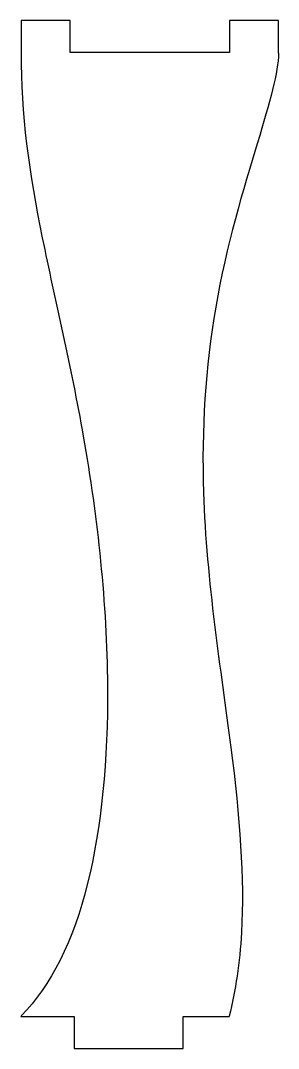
# Model space of a CAD drawing. Header units: millimetres. Extents: x -8.1 to 8, y -32 to 32.
import ezdxf

# ---------------------------------------------------------------- set-up
doc = ezdxf.new("R2010")
doc.units = ezdxf.units.MM
doc.layers.get('0').update_dxf_attribs({"linetype": 'CONTINUOUS'})

msp = doc.modelspace()

# ---------------------------------------------------------------- linework, layer by layer
for p, q in [((-4.97, 32.025), (-8.02, 32.025)), ((-8.02, 32.025), (-8.02, 30)), ((-4.97, 30.025), (-4.97, 32.025)), ((8.03, 32.025), (4.98, 32.025)), ((4.98, 32.025), (4.98, 30.025)), ((8.03, 29.987), (8.03, 32.025)), ((4.98, 30.025), (-4.97, 30.025)), ((-8.055, -30.025), (-4.725, -30.025)), ((-4.725, -30.025), (-4.725, -32.025)), ((2.075, -32.025), (2.075, -30.025)), ((2.075, -30.025), (4.957, -30.025)), ((-4.725, -32.025), (2.075, -32.025))]:
    msp.add_line(p, q)
for points, knots in [([(-8.02, 30), (-8.068, 26.252), (-7.522, 22.477), (-6.709, 18.488), (-5.921, 14.624), (-4.924, 10.513), (-4.151, 6.12), (-3.259, 1.055), (-2.675, -4.373), (-2.64, -9.431), (-2.608, -14.047), (-3.019, -18.296), (-3.878, -21.736), (-4.782, -25.356), (-6.171, -28.11), (-8.013, -29.982), (-8.027, -29.997), (-8.041, -30.011), (-8.055, -30.025)], [0, 0, 0, 0, 0.193162, 0.193162, 0.193162, 0.380251, 0.380251, 0.380251, 0.596, 0.596, 0.596, 0.792847, 0.792847, 0.792847, 1, 1, 1, 1.001564, 1.001564, 1.001564, 1.001564]), ([(8.03, 29.987), (8.03, 29.987), (8.03, 29.987), (8.03, 29.987), (8.029, 28.85), (7.483, 26.932), (6.715, 24.404), (5.854, 21.573), (4.777, 18.002), (4.113, 14.158), (3.472, 10.454), (3.225, 6.507), (3.351, 2.623), (3.533, -2.978), (4.436, -8.429), (5.059, -13.276), (5.615, -17.594), (5.912, -21.448), (5.72, -24.803), (5.611, -26.691), (5.358, -28.424), (4.962, -30.006), (4.96, -30.012), (4.959, -30.019), (4.957, -30.025)], [0.0005533, 0.0005533, 0.0005533, 0.0005533, 0.0005559, 0.0005559, 0.0005559, 0.1449261, 0.1449261, 0.1449261, 0.3066423, 0.3066423, 0.3066423, 0.4624925, 0.4624925, 0.4624925, 0.6871994, 0.6871994, 0.6871994, 0.8873717, 0.8873717, 0.8873717, 1, 1, 1, 1.0004495, 1.0004495, 1.0004495, 1.0004495])]:
    msp.add_open_spline(points, degree=3, knots=knots)

doc.saveas('drawing.dxf')
